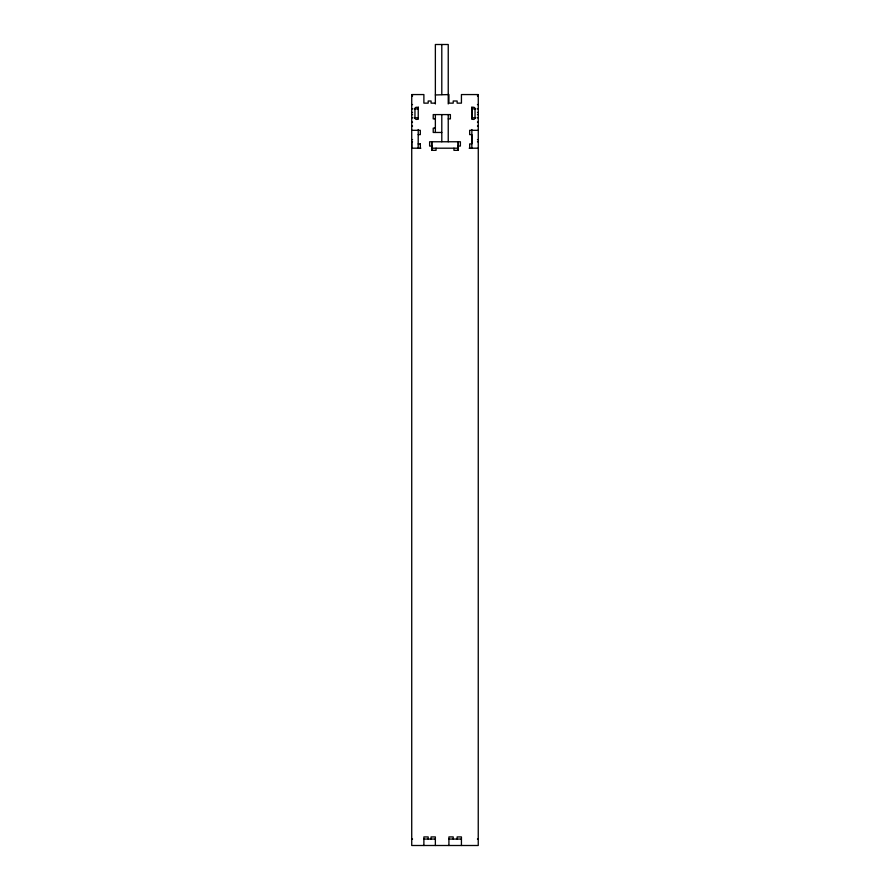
<?xml version="1.0" encoding="UTF-8"?>
<svg xmlns="http://www.w3.org/2000/svg" width="890" height="890" viewBox="0 0 890 890"><rect width="100%" height="100%" fill="white"/><g stroke="black" fill="none" stroke-linecap="round" stroke-linejoin="round"><path stroke-width="1.33" d="M436.055 148.196L436.055 150.343L431.772 150.343L431.772 141.766L431.772 146.917M435.366 127.882L433.219 128.171L433.219 132.465L441.796 132.465M453.945 148.196L453.945 150.343L458.228 150.343L458.228 141.766L458.228 146.917M411.725 95.174L412.537 95.174M477.463 95.174L478.275 95.174M411.725 95.998L412.537 95.998M477.463 95.998L478.275 95.998M435.366 103.14L431.072 103.14L431.072 101.004L428.179 101.004L428.179 103.14L423.885 103.14L423.885 94.562L411.725 94.562L411.725 845.5L478.242 845.5L478.275 94.562L461.432 94.562L461.432 103.14L457.137 103.14L457.137 101.004L453.21 101.004L453.21 103.14L448.916 103.14L448.916 94.562L435.366 94.963M411.725 104.575L412.537 104.575M477.463 104.575L478.275 104.575M411.725 108.869L412.537 108.869M414.139 108.869L418.166 108.869M471.834 108.869L475.861 108.869M477.463 108.869L478.275 108.869M411.725 112.44L412.537 112.44M477.463 112.44L478.275 112.44M411.725 114.588L412.537 114.588M477.463 114.588L478.275 114.588M411.725 117.803L412.537 117.803M414.139 117.803L418.166 117.803A1.613 1.613 0 0 1 416.553 119.416A1.613 1.613 0 0 1 414.951 117.803L414.951 108.602A1.224 1.224 0 0 1 415.319 107.735L415.552 107.545A1.88 1.88 0 0 1 417.421 107.479L417.799 107.735A1.224 1.224 0 0 1 418.166 108.602M471.8 117.803A1.613 1.613 0 0 0 473.413 119.416A1.613 1.613 0 0 0 475.026 117.803L475.026 108.602A1.224 1.224 0 0 0 474.648 107.735L474.281 107.468A1.88 1.88 0 0 0 472.412 107.545L472.167 107.735A1.224 1.224 0 0 0 471.8 108.602L471.8 117.803L475.861 117.803M477.463 117.803L478.275 117.803M435.366 118.882L433.219 118.882L433.219 114.588L450.385 114.588L450.385 118.882L448.237 118.882M411.725 122.097L412.537 122.097M477.463 122.097L478.275 122.097M411.725 126.035L412.537 126.035M477.463 126.035L478.275 126.035M411.725 130.318L420.314 130.318L420.314 134.613L418.166 134.613M478.275 130.318L469.653 130.318L469.653 134.613L471.8 134.613L471.8 143.913L469.653 143.913L469.72 148.196M411.725 139.619L412.537 139.619M477.463 139.619L478.275 139.619M412.537 141.766L411.725 141.766L411.747 148.196L420.837 148.196M477.463 141.766L478.275 141.766M418.166 143.913L420.369 143.913M431.806 146.06L429.625 146.06L429.625 141.766L460.408 141.766L460.375 146.06L458.228 146.06M469.164 148.196L478.275 148.196M411.725 839.059L412.537 839.059M423.885 839.059L435.366 839.059M448.916 839.059L461.432 839.059M477.441 839.059L478.242 839.059M471.867 106.9L471.867 119.238M471.867 129.517L471.834 148.196M461.432 845.5L461.432 836.923L457.137 836.923L457.137 839.059M458.228 150.343L458.228 148.196L431.772 148.196L431.772 150.343M453.21 839.059L453.21 836.923L448.916 836.923L448.916 845.5M448.237 103.941L448.237 44.5L435.366 44.5L435.366 103.941M448.237 114.588L448.237 141.766M441.796 44.5L441.796 94.562M441.796 114.588L441.796 141.766M435.366 114.588L435.366 132.465M435.366 845.5L435.366 836.923L431.072 836.923L431.072 839.059M428.179 839.059L428.179 836.923L423.885 836.923L423.885 845.5M420.314 143.913L420.369 148.196M418.233 106.9L418.233 119.238M418.233 129.517L418.178 148.196"/></g></svg>
